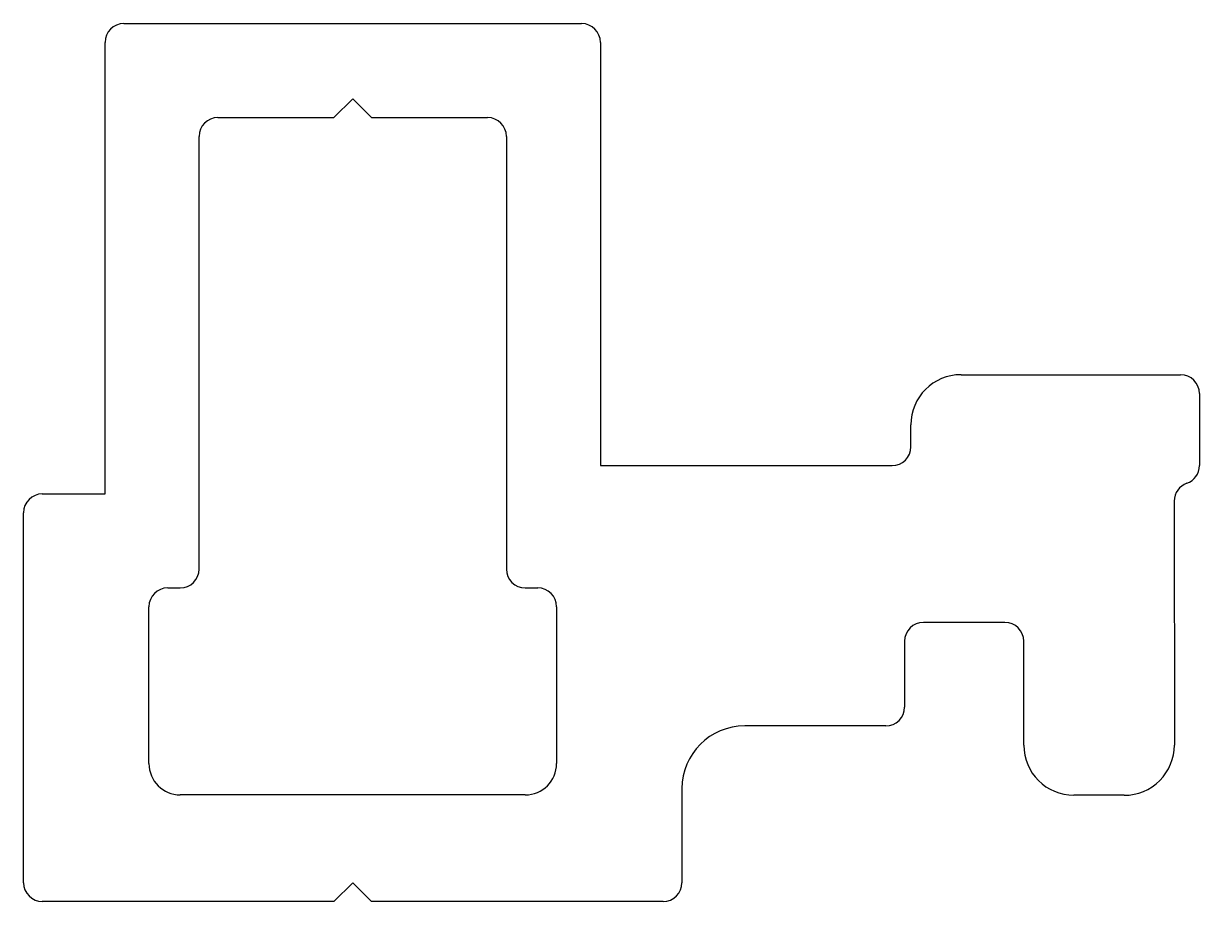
# Model space of a CAD drawing. Extents: x 962.1 to 980.9, y 507.3 to 521.3.
import ezdxf

# ---------------------------------------------------------------- set-up
doc = ezdxf.new("R2010")
doc.units = 0
doc.layers.get('0').update_dxf_attribs({"linetype": 'CONTINUOUS'})

msp = doc.modelspace()

# ---------------------------------------------------------------- linework, layer by layer
at = {"color": 0}
for p, q in [((963.731, 521.324), (971.031, 521.324)), ((963.431, 513.824), (963.431, 521.024)), ((971.331, 521.024), (971.331, 514.274)), ((967.081, 519.824), (967.381, 520.124)), ((967.381, 520.124), (967.681, 519.824)), ((965.231, 519.824), (967.081, 519.824)), ((967.681, 519.824), (969.531, 519.824)), ((964.931, 512.624), (964.931, 519.524)), ((969.831, 519.524), (969.831, 512.624)), ((977.081, 515.724), (980.583, 515.724)), ((980.883, 515.424), (980.883, 514.275)), ((976.281, 514.574), (976.281, 514.924)), ((971.331, 514.274), (975.981, 514.274)), ((962.431, 513.824), (963.431, 513.824)), ((980.482, 513.708), (980.483, 509.818)), ((962.131, 507.624), (962.131, 513.524)), ((964.431, 512.324), (964.631, 512.324)), ((970.131, 512.324), (970.331, 512.324)), ((964.131, 509.524), (964.131, 512.024)), ((970.631, 512.024), (970.631, 509.524)), ((977.781, 511.774), (976.481, 511.774)), ((976.181, 511.474), (976.181, 510.424)), ((978.081, 509.818), (978.081, 511.474)), ((975.881, 510.124), (973.631, 510.124)), ((972.631, 509.124), (972.631, 507.624)), ((970.131, 509.024), (964.631, 509.024)), ((979.683, 509.018), (978.881, 509.018)), ((967.381, 507.624), (967.081, 507.324)), ((967.681, 507.324), (967.381, 507.624)), ((967.081, 507.324), (962.431, 507.324)), ((972.331, 507.324), (967.681, 507.324))]:
    msp.add_line(p, q, dxfattribs=at)
for centre, radius, start, end in [((963.731, 521.024), 0.3, 90, 180), ((971.031, 521.024), 0.3, 0, 90), ((965.231, 519.524), 0.3, 90, 180), ((969.531, 519.524), 0.3, 0, 90), ((977.081, 514.924), 0.8, 90, 180), ((980.583, 515.424), 0.3, 0, 90), ((975.981, 514.574), 0.3, 270, 0), ((980.583, 514.275), 0.3, 289.336, 0), ((962.431, 513.524), 0.3, 90, 180), ((980.782, 513.709), 0.3, 109.336, 180.0206), ((964.631, 512.624), 0.3, 270, 0), ((970.131, 512.624), 0.3, 180, 270), ((964.431, 512.024), 0.3, 90, 180), ((970.331, 512.024), 0.3, 0, 90), ((976.481, 511.474), 0.3, 90, 180), ((977.781, 511.474), 0.3, 0, 90), ((975.881, 510.424), 0.3, 270, 360), ((973.631, 509.124), 1, 90, 180), ((978.881, 509.818), 0.8, 180, 270), ((979.683, 509.818), 0.8, 270, 0.0206), ((964.631, 509.524), 0.5, 180, 270), ((970.131, 509.524), 0.5, 270, 0), ((962.431, 507.624), 0.3, 180, 270), ((972.331, 507.624), 0.3, 270, 0)]:
    msp.add_arc(centre, radius, start, end, dxfattribs=at)

doc.saveas('drawing.dxf')
